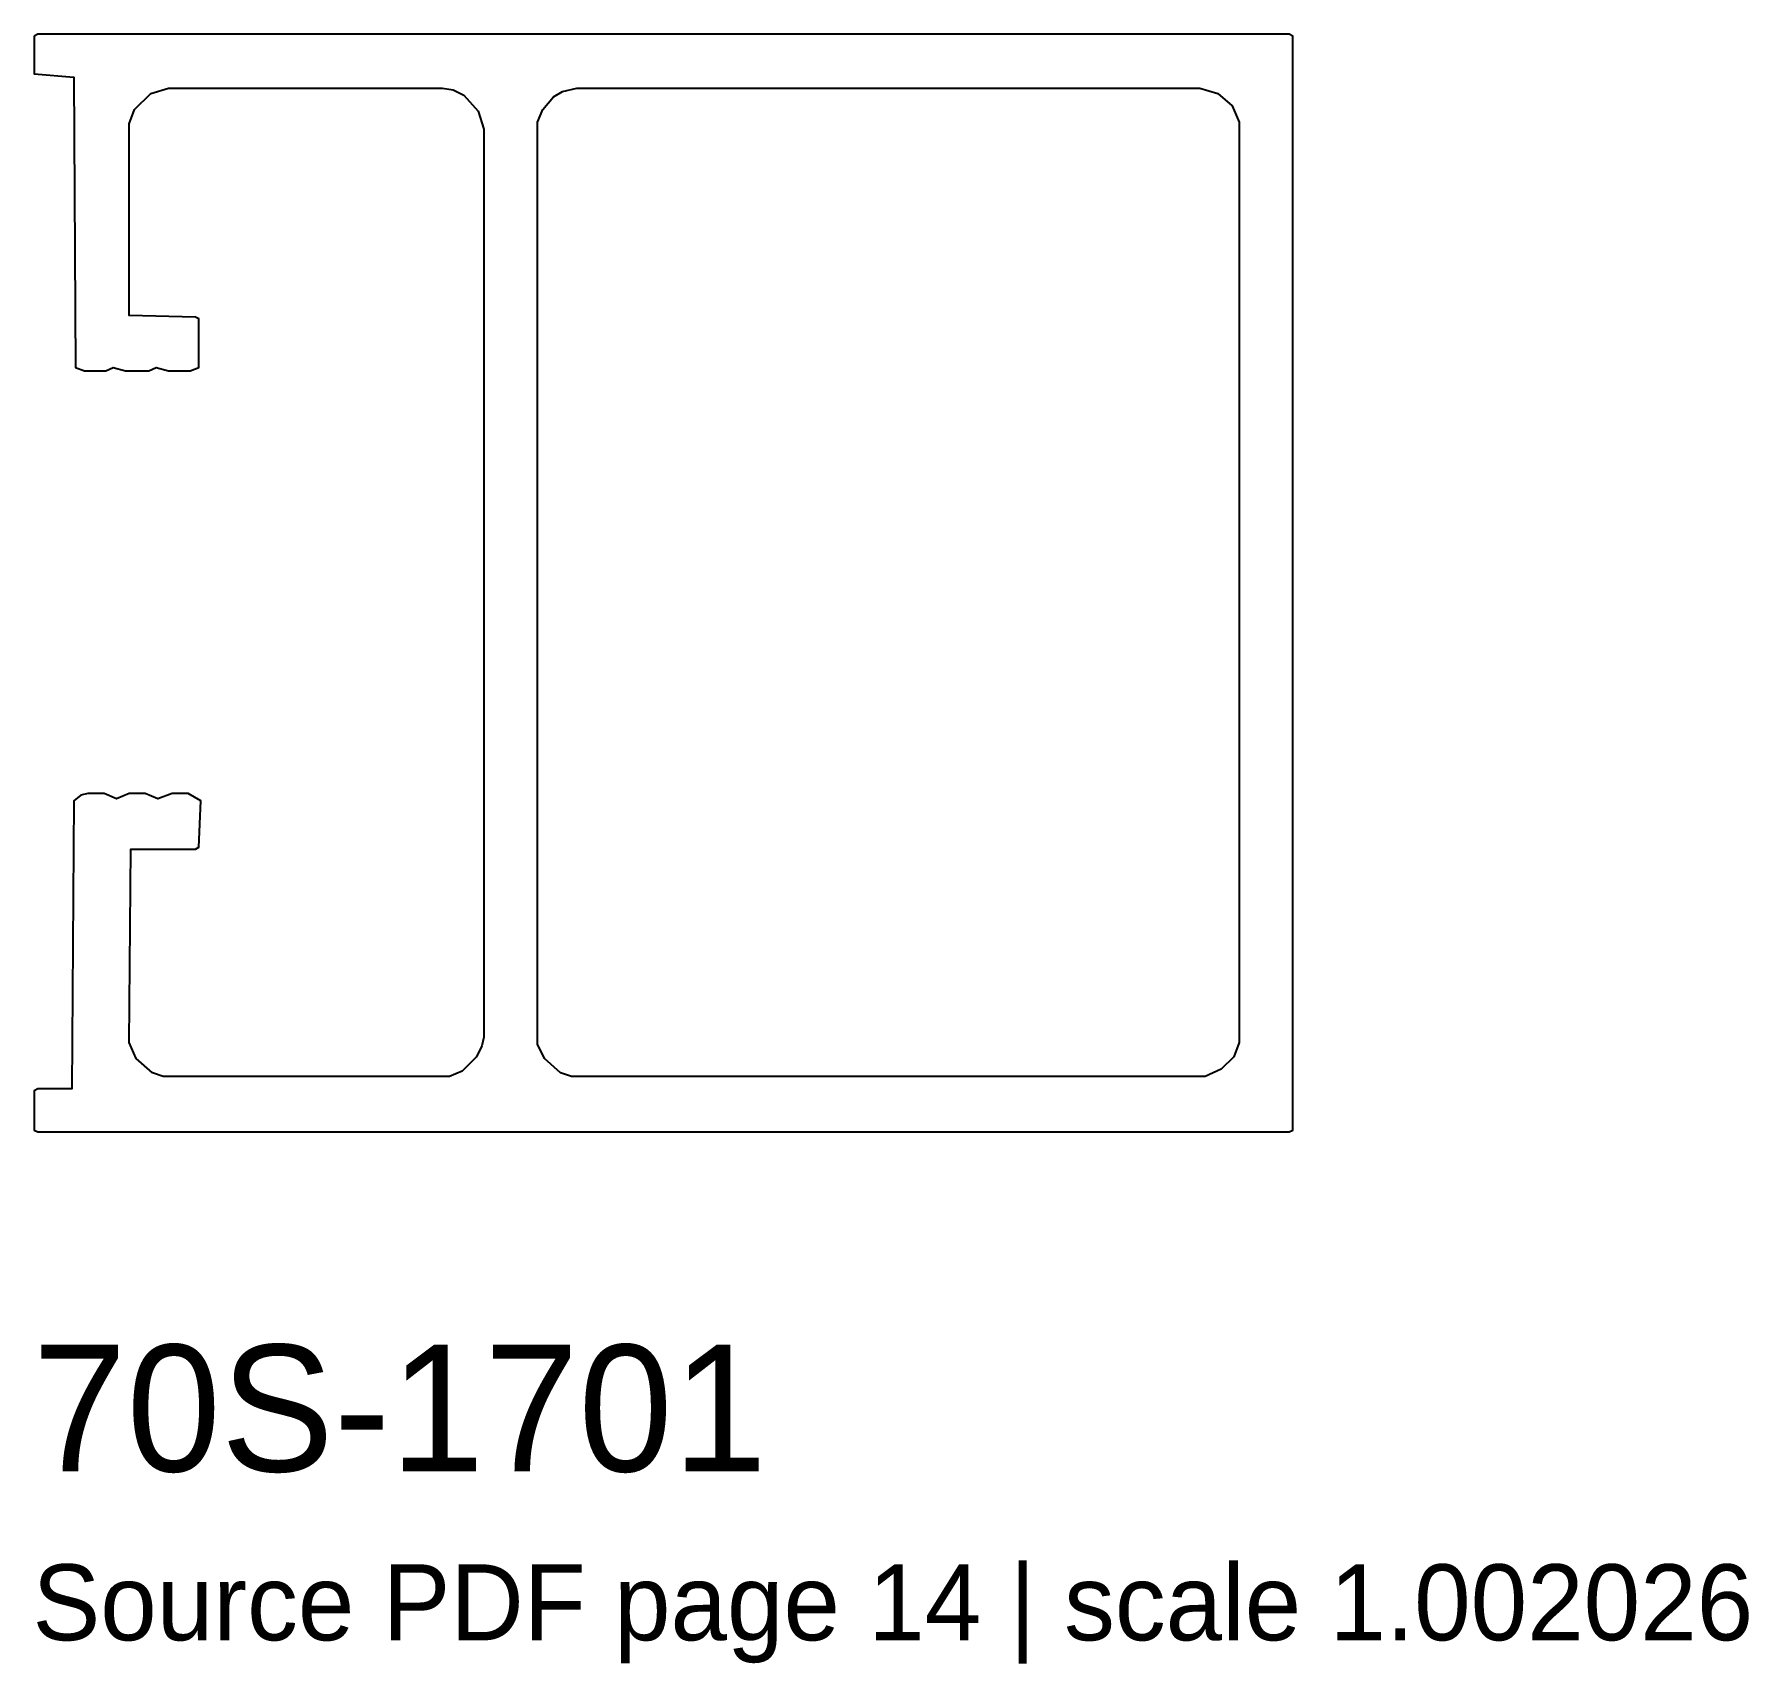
# Model space of a CAD drawing. Header units: millimetres. Extents: x 0 to 40.7, y -12.6 to 26.
import ezdxf

# ---------------------------------------------------------------- set-up
doc = ezdxf.new("R2010")
doc.units = ezdxf.units.MM
doc.layers.add('INFO', color=7, linetype='Continuous')
doc.layers.add('PROFILE', color=7, linetype='Continuous')

msp = doc.modelspace()

# ---------------------------------------------------------------- linework, layer by layer
at = {"layer": 'PROFILE'}
for points in [[(0.042, 26.003), (0.042, 25.112), (0.976, 25.027), (1.018, 18.155), (1.23, 18.071), (1.739, 18.071), (1.909, 18.155), (2.206, 18.071), (2.757, 18.071), (2.927, 18.155), (3.224, 18.071), (3.733, 18.071), (3.945, 18.155), (3.945, 19.301), (3.86, 19.343), (2.291, 19.386), (2.291, 23.924), (2.418, 24.264), (2.8, 24.645), (3.224, 24.773), (9.714, 24.773), (9.968, 24.73), (10.223, 24.603), (10.562, 24.221), (10.69, 23.797), (10.69, 2.291), (10.647, 2.079), (10.52, 1.824), (10.181, 1.485), (9.884, 1.357), (3.097, 1.357), (2.842, 1.442), (2.46, 1.782), (2.291, 2.163), (2.333, 6.745), (3.86, 6.745), (3.945, 6.787), (3.987, 7.89), (3.69, 8.06), (3.309, 8.06), (2.969, 7.932), (2.672, 8.06), (2.291, 8.06), (1.994, 7.932), (1.697, 8.06), (1.315, 8.06), (1.145, 8.017), (0.976, 7.89), (0.933, 1.06), (0.127, 1.06), (0.042, 1.018), (0.042, 0.085), (0.127, 0.042), (29.778, 0.042), (29.863, 0.085), (29.863, 26.003), (29.778, 26.045), (0.127, 26.045)], [(12.344, 24.561), (12.556, 24.688), (12.895, 24.773), (27.657, 24.773), (28.081, 24.645), (28.421, 24.349), (28.59, 23.967), (28.59, 2.163), (28.463, 1.824), (28.166, 1.527), (27.785, 1.357), (12.768, 1.357), (12.514, 1.442), (12.132, 1.782), (11.962, 2.121), (11.962, 23.967), (12.089, 24.264)]]:
    msp.add_lwpolyline(points, close=True, dxfattribs=at)

# ---------------------------------------------------------------- texts
at = {"layer": 'INFO'}
for s, height, p in [('70S-1701', 3, (0, -8)), ('Source PDF page 14 | scale 1.002026', 1.8, (0, -12))]:
    msp.add_text(s, height=height, dxfattribs=at).set_placement(p)

doc.saveas('drawing.dxf')
